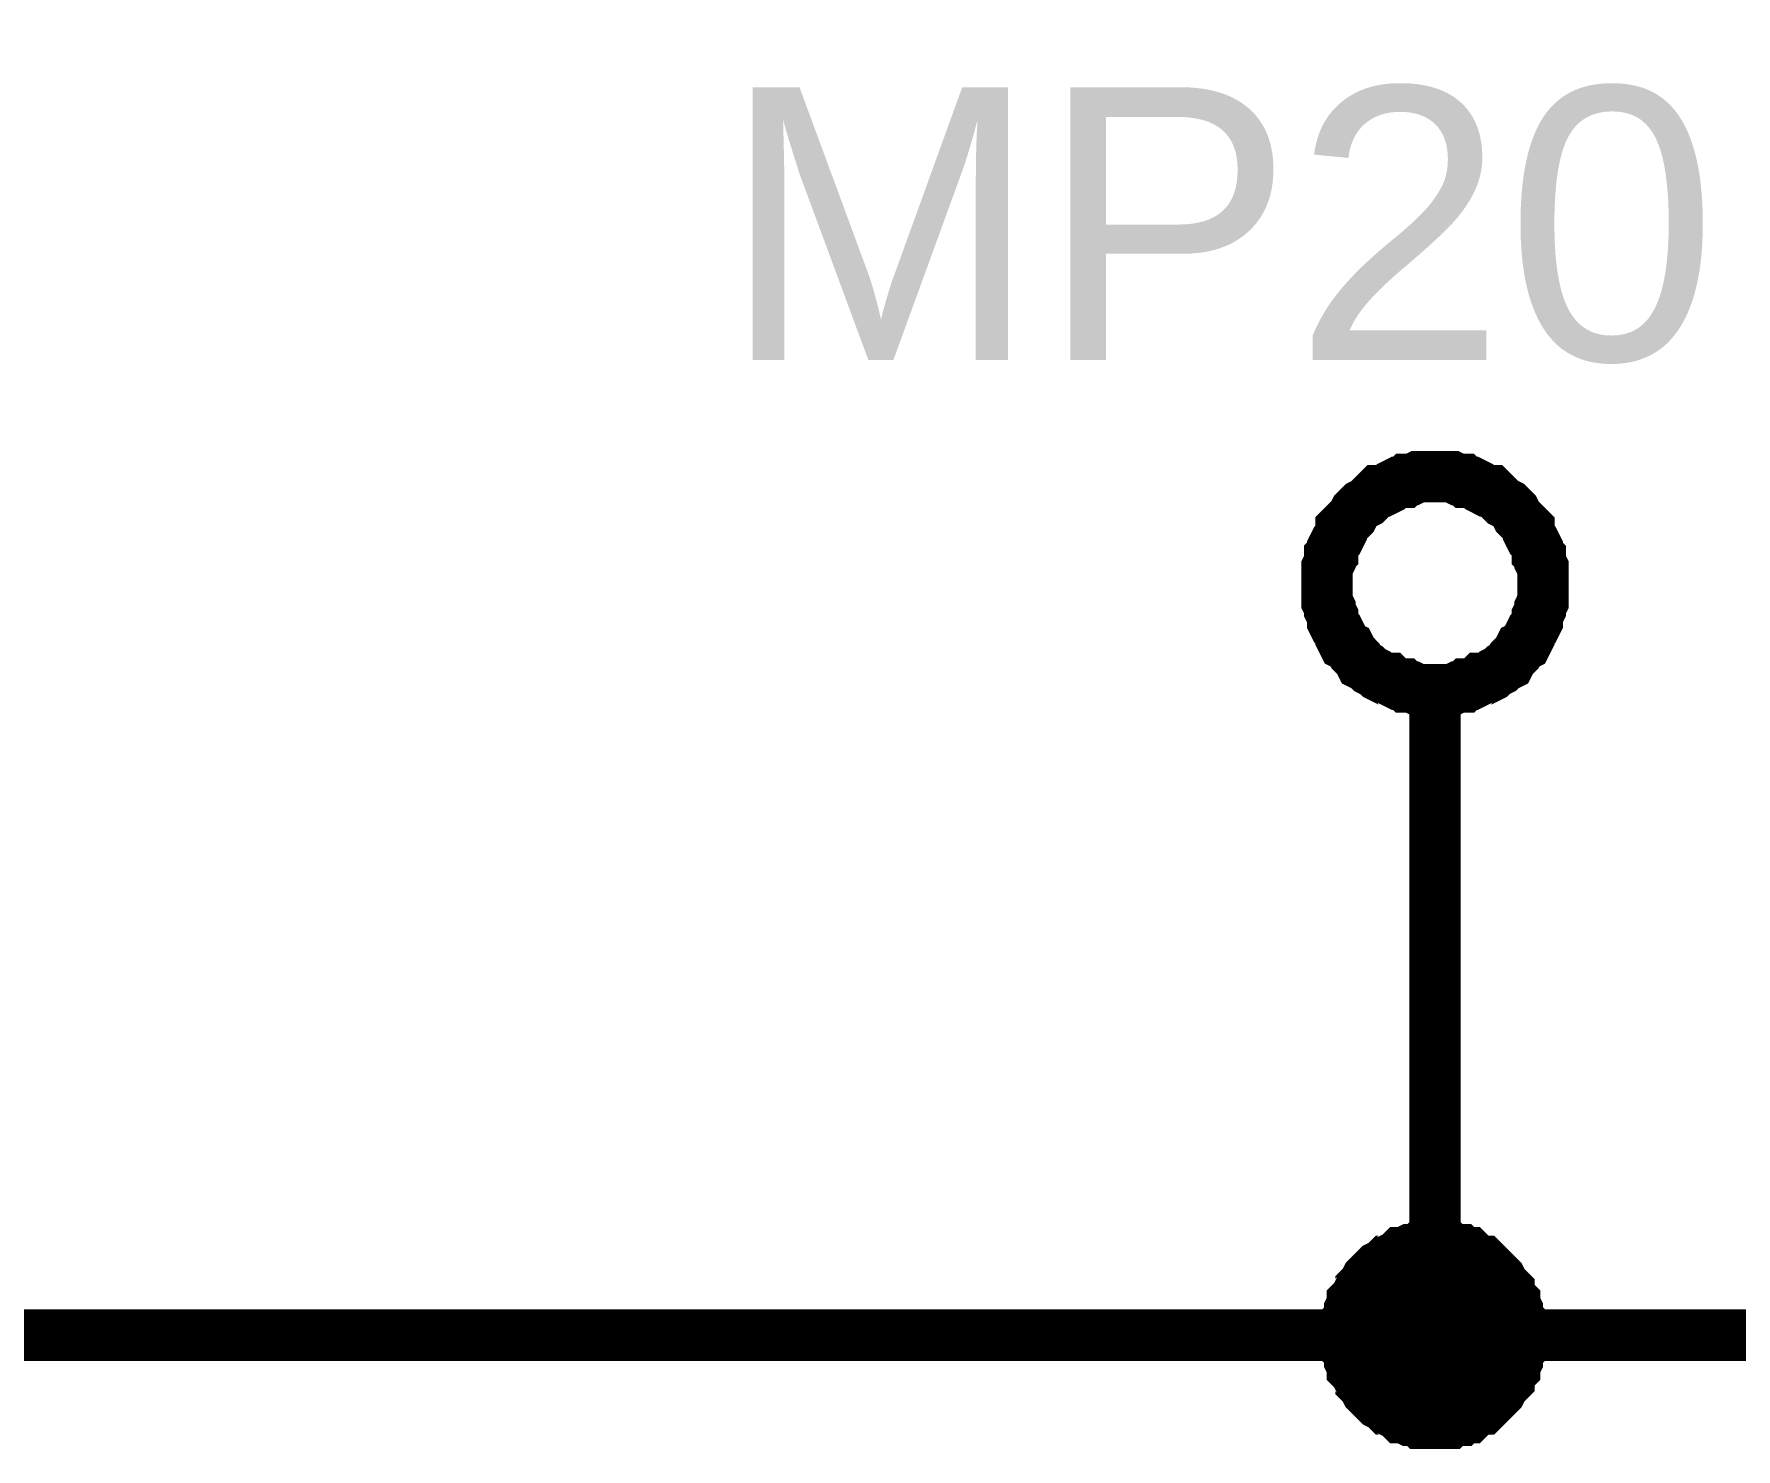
# Model space of a CAD drawing. Header units: millimetres. Extents: x -2024 to 917, y -725 to 13.
# Drawn here: x -1484.78 to -1474.87, y -382.33 to -374.09 of the extents above; entities that cross this region are included whole.
import ezdxf

# ---------------------------------------------------------------- set-up
doc = ezdxf.new("R2010")
doc.units = ezdxf.units.MM
doc.styles.get("Standard").update_dxf_attribs({"font": 'arial.ttf'})

msp = doc.modelspace()

# ---------------------------------------------------------------- linework, layer by layer
at = {"color": 7}
for points, const_width in [([(-1469.123, -366.6694), (-1466.6238, -366.6694), (-1466.6238, -381.6718), (-1476.6206, -381.6718), (-1489.1167, -381.6718)], 0.2997), ([(-1477.2495, -377.3002), (-1477.2495, -377.2671), (-1477.2495, -377.234), (-1477.2495, -377.2009), (-1477.233, -377.1678), (-1477.233, -377.1347), (-1477.2164, -377.1181), (-1477.2164, -377.085), (-1477.1999, -377.0519), (-1477.1833, -377.0353), (-1477.1668, -377.0022), (-1477.1668, -376.9691), (-1477.1502, -376.9525), (-1477.1171, -376.9194), (-1477.1006, -376.9028), (-1477.084, -376.8697), (-1477.0675, -376.8532), (-1477.0509, -376.8366), (-1477.0178, -376.82), (-1477.0013, -376.8035), (-1476.9682, -376.7704), (-1476.9516, -376.7538), (-1476.9185, -376.7538), (-1476.8854, -376.7372), (-1476.8689, -376.7207), (-1476.8358, -376.7041), (-1476.8027, -376.7041), (-1476.7861, -376.6876), (-1476.753, -376.6876), (-1476.7199, -376.671), (-1476.6868, -376.671), (-1476.6537, -376.671), (-1476.6206, -376.671)], 0.2997), ([(-1476.6206, -376.671), (-1476.6537, -376.671), (-1476.6868, -376.671), (-1476.7199, -376.671), (-1476.753, -376.6876), (-1476.7861, -376.6876), (-1476.8027, -376.7041), (-1476.8358, -376.7041), (-1476.8689, -376.7207), (-1476.8854, -376.7372), (-1476.9185, -376.7538), (-1476.9516, -376.7538), (-1476.9682, -376.7704), (-1477.0013, -376.8035), (-1477.0178, -376.82), (-1477.0509, -376.8366), (-1477.0675, -376.8532), (-1477.084, -376.8697), (-1477.1006, -376.9028), (-1477.1171, -376.9194), (-1477.1502, -376.9525), (-1477.1668, -376.9691), (-1477.1668, -377.0022), (-1477.1833, -377.0353), (-1477.1999, -377.0519), (-1477.2164, -377.085), (-1477.2164, -377.1181), (-1477.233, -377.1347), (-1477.233, -377.1678), (-1477.2495, -377.2009), (-1477.2495, -377.234), (-1477.2495, -377.2671), (-1477.2495, -377.3002)], 0.2997), ([(-1476.6206, -376.671), (-1476.6206, -376.671)], 0.2997), ([(-1476.6206, -376.671), (-1476.5875, -376.671), (-1476.5544, -376.671), (-1476.5213, -376.671), (-1476.4882, -376.6876), (-1476.4551, -376.6876), (-1476.4385, -376.7041), (-1476.4054, -376.7041), (-1476.3723, -376.7207), (-1476.3558, -376.7372), (-1476.3227, -376.7538), (-1476.2896, -376.7538), (-1476.273, -376.7704), (-1476.2399, -376.8035), (-1476.2234, -376.82), (-1476.1903, -376.8366), (-1476.1737, -376.8532), (-1476.1572, -376.8697), (-1476.1406, -376.9028), (-1476.1241, -376.9194), (-1476.091, -376.9525), (-1476.0744, -376.9691), (-1476.0744, -377.0022), (-1476.0579, -377.0353), (-1476.0413, -377.0519), (-1476.0248, -377.085), (-1476.0248, -377.1181), (-1476.0082, -377.1347), (-1476.0082, -377.1678), (-1475.9917, -377.2009), (-1475.9917, -377.234), (-1475.9917, -377.2671), (-1475.9917, -377.3002)], 0.2997), ([(-1475.9917, -377.3002), (-1475.9917, -377.2671), (-1475.9917, -377.234), (-1475.9917, -377.2009), (-1476.0082, -377.1678), (-1476.0082, -377.1347), (-1476.0248, -377.1181), (-1476.0248, -377.085), (-1476.0413, -377.0519), (-1476.0579, -377.0353), (-1476.0744, -377.0022), (-1476.0744, -376.9691), (-1476.091, -376.9525), (-1476.1241, -376.9194), (-1476.1406, -376.9028), (-1476.1572, -376.8697), (-1476.1737, -376.8532), (-1476.1903, -376.8366), (-1476.2234, -376.82), (-1476.2399, -376.8035), (-1476.273, -376.7704), (-1476.2896, -376.7538), (-1476.3227, -376.7538), (-1476.3558, -376.7372), (-1476.3723, -376.7207), (-1476.4054, -376.7041), (-1476.4385, -376.7041), (-1476.4551, -376.6876), (-1476.4882, -376.6876), (-1476.5213, -376.671), (-1476.5544, -376.671), (-1476.5875, -376.671), (-1476.6206, -376.671)], 0.2997), ([(-1476.6206, -377.9129), (-1476.6537, -377.9129), (-1476.6868, -377.9129), (-1476.7199, -377.9129), (-1476.753, -377.8964), (-1476.7861, -377.8964), (-1476.8027, -377.8798), (-1476.8358, -377.8798), (-1476.8689, -377.8632), (-1476.8854, -377.8467), (-1476.9185, -377.8467), (-1476.9516, -377.8301), (-1476.9682, -377.8136), (-1477.0013, -377.797), (-1477.0178, -377.7804), (-1477.0509, -377.7639), (-1477.0675, -377.7308), (-1477.084, -377.7142), (-1477.1006, -377.6977), (-1477.1171, -377.6645), (-1477.1502, -377.648), (-1477.1668, -377.6149), (-1477.1668, -377.5983), (-1477.1833, -377.5652), (-1477.1999, -377.5486), (-1477.2164, -377.5155), (-1477.2164, -377.4824), (-1477.233, -377.4493), (-1477.233, -377.4327), (-1477.2495, -377.3996), (-1477.2495, -377.3665), (-1477.2495, -377.3334), (-1477.2495, -377.3002)], 0.2997), ([(-1477.2495, -377.3002), (-1477.2495, -377.3002)], 0.2997), ([(-1477.2495, -377.3002), (-1477.2495, -377.3334), (-1477.2495, -377.3665), (-1477.2495, -377.3996), (-1477.233, -377.4327), (-1477.233, -377.4493), (-1477.2164, -377.4824), (-1477.2164, -377.5155), (-1477.1999, -377.5486), (-1477.1833, -377.5652), (-1477.1668, -377.5983), (-1477.1668, -377.6149), (-1477.1502, -377.648), (-1477.1171, -377.6645), (-1477.1006, -377.6977), (-1477.084, -377.7142), (-1477.0675, -377.7308), (-1477.0509, -377.7639), (-1477.0178, -377.7804), (-1477.0013, -377.797), (-1476.9682, -377.8136), (-1476.9516, -377.8301), (-1476.9185, -377.8467), (-1476.8854, -377.8467), (-1476.8689, -377.8632), (-1476.8358, -377.8798), (-1476.8027, -377.8798), (-1476.7861, -377.8964), (-1476.753, -377.8964), (-1476.7199, -377.9129), (-1476.6868, -377.9129), (-1476.6537, -377.9129), (-1476.6206, -377.9129)], 0.2997), ([(-1475.9917, -377.3002), (-1475.9917, -377.3334), (-1475.9917, -377.3665), (-1475.9917, -377.3996), (-1476.0082, -377.4327), (-1476.0082, -377.4493), (-1476.0248, -377.4824), (-1476.0248, -377.5155), (-1476.0413, -377.5486), (-1476.0579, -377.5652), (-1476.0744, -377.5983), (-1476.0744, -377.6149), (-1476.091, -377.648), (-1476.1241, -377.6645), (-1476.1406, -377.6977), (-1476.1572, -377.7142), (-1476.1737, -377.7308), (-1476.1903, -377.7639), (-1476.2234, -377.7804), (-1476.2399, -377.797), (-1476.273, -377.8136), (-1476.2896, -377.8301), (-1476.3227, -377.8467), (-1476.3558, -377.8467), (-1476.3723, -377.8632), (-1476.4054, -377.8798), (-1476.4385, -377.8798), (-1476.4551, -377.8964), (-1476.4882, -377.8964), (-1476.5213, -377.9129), (-1476.5544, -377.9129), (-1476.5875, -377.9129), (-1476.6206, -377.9129)], 0.2997), ([(-1476.6206, -377.9129), (-1476.5875, -377.9129), (-1476.5544, -377.9129), (-1476.5213, -377.9129), (-1476.4882, -377.8964), (-1476.4551, -377.8964), (-1476.4385, -377.8798), (-1476.4054, -377.8798), (-1476.3723, -377.8632), (-1476.3558, -377.8467), (-1476.3227, -377.8467), (-1476.2896, -377.8301), (-1476.273, -377.8136), (-1476.2399, -377.797), (-1476.2234, -377.7804), (-1476.1903, -377.7639), (-1476.1737, -377.7308), (-1476.1572, -377.7142), (-1476.1406, -377.6977), (-1476.1241, -377.6645), (-1476.091, -377.648), (-1476.0744, -377.6149), (-1476.0744, -377.5983), (-1476.0579, -377.5652), (-1476.0413, -377.5486), (-1476.0248, -377.5155), (-1476.0248, -377.4824), (-1476.0082, -377.4493), (-1476.0082, -377.4327), (-1475.9917, -377.3996), (-1475.9917, -377.3665), (-1475.9917, -377.3334), (-1475.9917, -377.3002)], 0.2997), ([(-1475.9917, -377.3002), (-1475.9917, -377.3002), (-1475.9917, -377.3002), (-1475.9917, -377.3002), (-1475.9917, -377.3002), (-1475.9917, -377.3002), (-1475.9917, -377.3002), (-1475.9917, -377.3002), (-1475.9917, -377.3002), (-1475.9917, -377.3002), (-1475.9917, -377.3002), (-1475.9917, -377.3002), (-1475.9917, -377.3002), (-1475.9917, -377.3002), (-1475.9917, -377.3002), (-1475.9917, -377.3002), (-1475.9917, -377.3002), (-1475.9917, -377.3002), (-1475.9917, -377.3002), (-1475.9917, -377.3002), (-1475.9917, -377.3002), (-1475.9917, -377.3002), (-1475.9917, -377.3002), (-1475.9917, -377.3002), (-1475.9917, -377.3002), (-1475.9917, -377.3002), (-1475.9917, -377.3002), (-1475.9917, -377.3002), (-1475.9917, -377.3002), (-1475.9917, -377.3002), (-1475.9917, -377.3002), (-1475.9917, -377.3002), (-1475.9917, -377.3002)], 0.2997), ([(-1475.9917, -377.3002), (-1475.9917, -377.3002)], 0.2997), ([(-1476.6206, -377.9129), (-1476.6206, -379.1714)], 0.2997), ([(-1476.6206, -377.9129), (-1476.6206, -377.9129)], 0.2997), ([(-1476.6206, -379.1714), (-1476.6206, -381.6718)], 0.2997), ([(-1477.1337, -381.6718), (-1477.1337, -381.6387), (-1477.1337, -381.6221), (-1477.1337, -381.589), (-1477.1171, -381.5724), (-1477.1171, -381.5393), (-1477.1171, -381.5228), (-1477.1006, -381.4896), (-1477.1006, -381.4731), (-1477.084, -381.4565), (-1477.0675, -381.4234), (-1477.0509, -381.4068), (-1477.0509, -381.3903), (-1477.0344, -381.3737), (-1477.0178, -381.3406), (-1477.0013, -381.324), (-1476.9847, -381.3075), (-1476.9682, -381.2909), (-1476.9516, -381.2744), (-1476.9185, -381.2578), (-1476.902, -381.2413), (-1476.8854, -381.2413), (-1476.8689, -381.2247), (-1476.8358, -381.2081), (-1476.8192, -381.1916), (-1476.8027, -381.1916), (-1476.7696, -381.175), (-1476.753, -381.175), (-1476.7199, -381.175), (-1476.7034, -381.1585), (-1476.6703, -381.1585), (-1476.6537, -381.1585), (-1476.6206, -381.1585)], 0.2997), ([(-1477.1337, -381.6718), (-1477.1337, -381.6387), (-1477.1337, -381.6221), (-1477.1337, -381.589), (-1477.1171, -381.5724), (-1477.1171, -381.5393), (-1477.1171, -381.5228), (-1477.1006, -381.4896), (-1477.1006, -381.4731), (-1477.084, -381.4565), (-1477.0675, -381.4234), (-1477.0509, -381.4068), (-1477.0509, -381.3903), (-1477.0344, -381.3737), (-1477.0178, -381.3406), (-1477.0013, -381.324), (-1476.9847, -381.3075), (-1476.9682, -381.2909), (-1476.9516, -381.2744), (-1476.9185, -381.2578), (-1476.902, -381.2413), (-1476.8854, -381.2413), (-1476.8689, -381.2247), (-1476.8358, -381.2081), (-1476.8192, -381.1916), (-1476.8027, -381.1916), (-1476.7696, -381.175), (-1476.753, -381.175), (-1476.7199, -381.175), (-1476.7034, -381.1585), (-1476.6703, -381.1585), (-1476.6537, -381.1585), (-1476.6206, -381.1585)], 0.2997), ([(-1477.1337, -381.6718), (-1477.1337, -381.6387), (-1477.1337, -381.6221), (-1477.1337, -381.589), (-1477.1171, -381.5724), (-1477.1171, -381.5393), (-1477.1171, -381.5228), (-1477.1006, -381.4896), (-1477.1006, -381.4731), (-1477.084, -381.4565), (-1477.0675, -381.4234), (-1477.0509, -381.4068), (-1477.0509, -381.3903), (-1477.0344, -381.3737), (-1477.0178, -381.3406), (-1477.0013, -381.324), (-1476.9847, -381.3075), (-1476.9682, -381.2909), (-1476.9516, -381.2744), (-1476.9185, -381.2578), (-1476.902, -381.2413), (-1476.8854, -381.2413), (-1476.8689, -381.2247), (-1476.8358, -381.2081), (-1476.8192, -381.1916), (-1476.8027, -381.1916), (-1476.7696, -381.175), (-1476.753, -381.175), (-1476.7199, -381.175), (-1476.7034, -381.1585), (-1476.6703, -381.1585), (-1476.6537, -381.1585), (-1476.6206, -381.1585)], 0.2997), ([(-1477.1337, -381.6718), (-1477.1337, -381.6387), (-1477.1337, -381.6221), (-1477.1337, -381.589), (-1477.1171, -381.5724), (-1477.1171, -381.5393), (-1477.1171, -381.5228), (-1477.1006, -381.4896), (-1477.1006, -381.4731), (-1477.084, -381.4565), (-1477.0675, -381.4234), (-1477.0509, -381.4068), (-1477.0509, -381.3903), (-1477.0344, -381.3737), (-1477.0178, -381.3406), (-1477.0013, -381.324), (-1476.9847, -381.3075), (-1476.9682, -381.2909), (-1476.9516, -381.2744), (-1476.9185, -381.2578), (-1476.902, -381.2413), (-1476.8854, -381.2413), (-1476.8689, -381.2247), (-1476.8358, -381.2081), (-1476.8192, -381.1916), (-1476.8027, -381.1916), (-1476.7696, -381.175), (-1476.753, -381.175), (-1476.7199, -381.175), (-1476.7034, -381.1585), (-1476.6703, -381.1585), (-1476.6537, -381.1585), (-1476.6206, -381.1585)], 0.2997), ([(-1476.6206, -381.1585), (-1476.6206, -381.1585)], 0.2997), ([(-1476.6206, -381.1585), (-1476.5875, -381.1585), (-1476.571, -381.1585), (-1476.5379, -381.1585), (-1476.5213, -381.175), (-1476.4882, -381.175), (-1476.4716, -381.175), (-1476.4551, -381.1916), (-1476.422, -381.1916), (-1476.4054, -381.2081), (-1476.3889, -381.2247), (-1476.3558, -381.2413), (-1476.3392, -381.2413), (-1476.3227, -381.2578), (-1476.3061, -381.2744), (-1476.2896, -381.2909), (-1476.273, -381.3075), (-1476.2565, -381.324), (-1476.2399, -381.3406), (-1476.2234, -381.3737), (-1476.2068, -381.3903), (-1476.1903, -381.4068), (-1476.1903, -381.4234), (-1476.1737, -381.4565), (-1476.1572, -381.4731), (-1476.1572, -381.4896), (-1476.1406, -381.5228), (-1476.1406, -381.5393), (-1476.1406, -381.5724), (-1476.1241, -381.589), (-1476.1241, -381.6221), (-1476.1241, -381.6387), (-1476.1241, -381.6718)], 0.2997), ([(-1476.6206, -381.1585), (-1476.6206, -381.1585)], 0.2997), ([(-1476.6206, -381.1585), (-1476.5875, -381.1585), (-1476.571, -381.1585), (-1476.5379, -381.1585), (-1476.5213, -381.175), (-1476.4882, -381.175), (-1476.4716, -381.175), (-1476.4551, -381.1916), (-1476.422, -381.1916), (-1476.4054, -381.2081), (-1476.3889, -381.2247), (-1476.3558, -381.2413), (-1476.3392, -381.2413), (-1476.3227, -381.2578), (-1476.3061, -381.2744), (-1476.2896, -381.2909), (-1476.273, -381.3075), (-1476.2565, -381.324), (-1476.2399, -381.3406), (-1476.2234, -381.3737), (-1476.2068, -381.3903), (-1476.1903, -381.4068), (-1476.1903, -381.4234), (-1476.1737, -381.4565), (-1476.1572, -381.4731), (-1476.1572, -381.4896), (-1476.1406, -381.5228), (-1476.1406, -381.5393), (-1476.1406, -381.5724), (-1476.1241, -381.589), (-1476.1241, -381.6221), (-1476.1241, -381.6387), (-1476.1241, -381.6718)], 0.2997), ([(-1476.6206, -381.1585), (-1476.6206, -381.1585)], 0.2997), ([(-1476.6206, -381.1585), (-1476.5875, -381.1585), (-1476.571, -381.1585), (-1476.5379, -381.1585), (-1476.5213, -381.175), (-1476.4882, -381.175), (-1476.4716, -381.175), (-1476.4551, -381.1916), (-1476.422, -381.1916), (-1476.4054, -381.2081), (-1476.3889, -381.2247), (-1476.3558, -381.2413), (-1476.3392, -381.2413), (-1476.3227, -381.2578), (-1476.3061, -381.2744), (-1476.2896, -381.2909), (-1476.273, -381.3075), (-1476.2565, -381.324), (-1476.2399, -381.3406), (-1476.2234, -381.3737), (-1476.2068, -381.3903), (-1476.1903, -381.4068), (-1476.1903, -381.4234), (-1476.1737, -381.4565), (-1476.1572, -381.4731), (-1476.1572, -381.4896), (-1476.1406, -381.5228), (-1476.1406, -381.5393), (-1476.1406, -381.5724), (-1476.1241, -381.589), (-1476.1241, -381.6221), (-1476.1241, -381.6387), (-1476.1241, -381.6718)], 0.2997), ([(-1476.6206, -381.1585), (-1476.6206, -381.1585)], 0.2997), ([(-1476.6206, -381.1585), (-1476.5875, -381.1585), (-1476.571, -381.1585), (-1476.5379, -381.1585), (-1476.5213, -381.175), (-1476.4882, -381.175), (-1476.4716, -381.175), (-1476.4551, -381.1916), (-1476.422, -381.1916), (-1476.4054, -381.2081), (-1476.3889, -381.2247), (-1476.3558, -381.2413), (-1476.3392, -381.2413), (-1476.3227, -381.2578), (-1476.3061, -381.2744), (-1476.2896, -381.2909), (-1476.273, -381.3075), (-1476.2565, -381.324), (-1476.2399, -381.3406), (-1476.2234, -381.3737), (-1476.2068, -381.3903), (-1476.1903, -381.4068), (-1476.1903, -381.4234), (-1476.1737, -381.4565), (-1476.1572, -381.4731), (-1476.1572, -381.4896), (-1476.1406, -381.5228), (-1476.1406, -381.5393), (-1476.1406, -381.5724), (-1476.1241, -381.589), (-1476.1241, -381.6221), (-1476.1241, -381.6387), (-1476.1241, -381.6718)], 0.2997), ([(-1477.1337, -381.6718), (-1477.1337, -381.6387), (-1477.1337, -381.6221), (-1477.1337, -381.589), (-1477.1171, -381.5724), (-1477.1171, -381.5393), (-1477.1171, -381.5228), (-1477.1006, -381.4896), (-1477.1006, -381.4731), (-1477.084, -381.4565), (-1477.0675, -381.4234), (-1477.0509, -381.4068), (-1477.0509, -381.3903), (-1477.0344, -381.3737), (-1477.0178, -381.3406), (-1477.0013, -381.324), (-1476.9847, -381.3075), (-1476.9682, -381.2909), (-1476.9516, -381.2744), (-1476.9185, -381.2578), (-1476.902, -381.2413), (-1476.8854, -381.2413), (-1476.8689, -381.2247), (-1476.8358, -381.2081), (-1476.8192, -381.1916), (-1476.8027, -381.1916), (-1476.7696, -381.175), (-1476.753, -381.175), (-1476.7199, -381.175), (-1476.7034, -381.1585), (-1476.6703, -381.1585), (-1476.6537, -381.1585), (-1476.6206, -381.1585)], 0.0991), ([(-1477.1337, -381.6718), (-1477.1337, -381.6387), (-1477.1337, -381.6221), (-1477.1337, -381.589), (-1477.1171, -381.5724), (-1477.1171, -381.5393), (-1477.1171, -381.5228), (-1477.1006, -381.4896), (-1477.1006, -381.4731), (-1477.084, -381.4565), (-1477.0675, -381.4234), (-1477.0509, -381.4068), (-1477.0509, -381.3903), (-1477.0344, -381.3737), (-1477.0178, -381.3406), (-1477.0013, -381.324), (-1476.9847, -381.3075), (-1476.9682, -381.2909), (-1476.9516, -381.2744), (-1476.9185, -381.2578), (-1476.902, -381.2413), (-1476.8854, -381.2413), (-1476.8689, -381.2247), (-1476.8358, -381.2081), (-1476.8192, -381.1916), (-1476.8027, -381.1916), (-1476.7696, -381.175), (-1476.753, -381.175), (-1476.7199, -381.175), (-1476.7034, -381.1585), (-1476.6703, -381.1585), (-1476.6537, -381.1585), (-1476.6206, -381.1585)], 0.0991), ([(-1477.1337, -381.6718), (-1477.1337, -381.6387), (-1477.1337, -381.6221), (-1477.1337, -381.589), (-1477.1171, -381.5724), (-1477.1171, -381.5393), (-1477.1171, -381.5228), (-1477.1006, -381.4896), (-1477.1006, -381.4731), (-1477.084, -381.4565), (-1477.0675, -381.4234), (-1477.0509, -381.4068), (-1477.0509, -381.3903), (-1477.0344, -381.3737), (-1477.0178, -381.3406), (-1477.0013, -381.324), (-1476.9847, -381.3075), (-1476.9682, -381.2909), (-1476.9516, -381.2744), (-1476.9185, -381.2578), (-1476.902, -381.2413), (-1476.8854, -381.2413), (-1476.8689, -381.2247), (-1476.8358, -381.2081), (-1476.8192, -381.1916), (-1476.8027, -381.1916), (-1476.7696, -381.175), (-1476.753, -381.175), (-1476.7199, -381.175), (-1476.7034, -381.1585), (-1476.6703, -381.1585), (-1476.6537, -381.1585), (-1476.6206, -381.1585)], 0.0991), ([(-1477.1337, -381.6718), (-1477.1337, -381.6387), (-1477.1337, -381.6221), (-1477.1337, -381.589), (-1477.1171, -381.5724), (-1477.1171, -381.5393), (-1477.1171, -381.5228), (-1477.1006, -381.4896), (-1477.1006, -381.4731), (-1477.084, -381.4565), (-1477.0675, -381.4234), (-1477.0509, -381.4068), (-1477.0509, -381.3903), (-1477.0344, -381.3737), (-1477.0178, -381.3406), (-1477.0013, -381.324), (-1476.9847, -381.3075), (-1476.9682, -381.2909), (-1476.9516, -381.2744), (-1476.9185, -381.2578), (-1476.902, -381.2413), (-1476.8854, -381.2413), (-1476.8689, -381.2247), (-1476.8358, -381.2081), (-1476.8192, -381.1916), (-1476.8027, -381.1916), (-1476.7696, -381.175), (-1476.753, -381.175), (-1476.7199, -381.175), (-1476.7034, -381.1585), (-1476.6703, -381.1585), (-1476.6537, -381.1585), (-1476.6206, -381.1585)], 0.0991), ([(-1476.6206, -381.1585), (-1476.6206, -381.1585)], 0.0991), ([(-1476.6206, -381.1585), (-1476.5875, -381.1585), (-1476.571, -381.1585), (-1476.5379, -381.1585), (-1476.5213, -381.175), (-1476.4882, -381.175), (-1476.4716, -381.175), (-1476.4551, -381.1916), (-1476.422, -381.1916), (-1476.4054, -381.2081), (-1476.3889, -381.2247), (-1476.3558, -381.2413), (-1476.3392, -381.2413), (-1476.3227, -381.2578), (-1476.3061, -381.2744), (-1476.2896, -381.2909), (-1476.273, -381.3075), (-1476.2565, -381.324), (-1476.2399, -381.3406), (-1476.2234, -381.3737), (-1476.2068, -381.3903), (-1476.1903, -381.4068), (-1476.1903, -381.4234), (-1476.1737, -381.4565), (-1476.1572, -381.4731), (-1476.1572, -381.4896), (-1476.1406, -381.5228), (-1476.1406, -381.5393), (-1476.1406, -381.5724), (-1476.1241, -381.589), (-1476.1241, -381.6221), (-1476.1241, -381.6387), (-1476.1241, -381.6718)], 0.0991), ([(-1476.6206, -381.1585), (-1476.6206, -381.1585)], 0.0991), ([(-1476.6206, -381.1585), (-1476.5875, -381.1585), (-1476.571, -381.1585), (-1476.5379, -381.1585), (-1476.5213, -381.175), (-1476.4882, -381.175), (-1476.4716, -381.175), (-1476.4551, -381.1916), (-1476.422, -381.1916), (-1476.4054, -381.2081), (-1476.3889, -381.2247), (-1476.3558, -381.2413), (-1476.3392, -381.2413), (-1476.3227, -381.2578), (-1476.3061, -381.2744), (-1476.2896, -381.2909), (-1476.273, -381.3075), (-1476.2565, -381.324), (-1476.2399, -381.3406), (-1476.2234, -381.3737), (-1476.2068, -381.3903), (-1476.1903, -381.4068), (-1476.1903, -381.4234), (-1476.1737, -381.4565), (-1476.1572, -381.4731), (-1476.1572, -381.4896), (-1476.1406, -381.5228), (-1476.1406, -381.5393), (-1476.1406, -381.5724), (-1476.1241, -381.589), (-1476.1241, -381.6221), (-1476.1241, -381.6387), (-1476.1241, -381.6718)], 0.0991), ([(-1476.6206, -381.1585), (-1476.6206, -381.1585)], 0.0991), ([(-1476.6206, -381.1585), (-1476.5875, -381.1585), (-1476.571, -381.1585), (-1476.5379, -381.1585), (-1476.5213, -381.175), (-1476.4882, -381.175), (-1476.4716, -381.175), (-1476.4551, -381.1916), (-1476.422, -381.1916), (-1476.4054, -381.2081), (-1476.3889, -381.2247), (-1476.3558, -381.2413), (-1476.3392, -381.2413), (-1476.3227, -381.2578), (-1476.3061, -381.2744), (-1476.2896, -381.2909), (-1476.273, -381.3075), (-1476.2565, -381.324), (-1476.2399, -381.3406), (-1476.2234, -381.3737), (-1476.2068, -381.3903), (-1476.1903, -381.4068), (-1476.1903, -381.4234), (-1476.1737, -381.4565), (-1476.1572, -381.4731), (-1476.1572, -381.4896), (-1476.1406, -381.5228), (-1476.1406, -381.5393), (-1476.1406, -381.5724), (-1476.1241, -381.589), (-1476.1241, -381.6221), (-1476.1241, -381.6387), (-1476.1241, -381.6718)], 0.0991), ([(-1476.6206, -381.1585), (-1476.6206, -381.1585)], 0.0991), ([(-1476.6206, -381.1585), (-1476.5875, -381.1585), (-1476.571, -381.1585), (-1476.5379, -381.1585), (-1476.5213, -381.175), (-1476.4882, -381.175), (-1476.4716, -381.175), (-1476.4551, -381.1916), (-1476.422, -381.1916), (-1476.4054, -381.2081), (-1476.3889, -381.2247), (-1476.3558, -381.2413), (-1476.3392, -381.2413), (-1476.3227, -381.2578), (-1476.3061, -381.2744), (-1476.2896, -381.2909), (-1476.273, -381.3075), (-1476.2565, -381.324), (-1476.2399, -381.3406), (-1476.2234, -381.3737), (-1476.2068, -381.3903), (-1476.1903, -381.4068), (-1476.1903, -381.4234), (-1476.1737, -381.4565), (-1476.1572, -381.4731), (-1476.1572, -381.4896), (-1476.1406, -381.5228), (-1476.1406, -381.5393), (-1476.1406, -381.5724), (-1476.1241, -381.589), (-1476.1241, -381.6221), (-1476.1241, -381.6387), (-1476.1241, -381.6718)], 0.0991), ([(-1476.6206, -382.1851), (-1476.6537, -382.1851), (-1476.6703, -382.1851), (-1476.7034, -382.1851), (-1476.7199, -382.1686), (-1476.753, -382.1686), (-1476.7696, -382.1686), (-1476.8027, -382.152), (-1476.8192, -382.152), (-1476.8358, -382.1354), (-1476.8689, -382.1189), (-1476.8854, -382.1023), (-1476.902, -382.1023), (-1476.9185, -382.0858), (-1476.9516, -382.0692), (-1476.9682, -382.0526), (-1476.9847, -382.0361), (-1477.0013, -382.0195), (-1477.0178, -382.003), (-1477.0344, -381.9698), (-1477.0509, -381.9533), (-1477.0509, -381.9367), (-1477.0675, -381.9202), (-1477.084, -381.8871), (-1477.1006, -381.8705), (-1477.1006, -381.8539), (-1477.1171, -381.8208), (-1477.1171, -381.8043), (-1477.1171, -381.7711), (-1477.1337, -381.7546), (-1477.1337, -381.7215), (-1477.1337, -381.7049), (-1477.1337, -381.6718)], 0.2997), ([(-1477.1337, -381.6718), (-1477.1337, -381.6718)], 0.2997), ([(-1476.6206, -382.1851), (-1476.6537, -382.1851), (-1476.6703, -382.1851), (-1476.7034, -382.1851), (-1476.7199, -382.1686), (-1476.753, -382.1686), (-1476.7696, -382.1686), (-1476.8027, -382.152), (-1476.8192, -382.152), (-1476.8358, -382.1354), (-1476.8689, -382.1189), (-1476.8854, -382.1023), (-1476.902, -382.1023), (-1476.9185, -382.0858), (-1476.9516, -382.0692), (-1476.9682, -382.0526), (-1476.9847, -382.0361), (-1477.0013, -382.0195), (-1477.0178, -382.003), (-1477.0344, -381.9698), (-1477.0509, -381.9533), (-1477.0509, -381.9367), (-1477.0675, -381.9202), (-1477.084, -381.8871), (-1477.1006, -381.8705), (-1477.1006, -381.8539), (-1477.1171, -381.8208), (-1477.1171, -381.8043), (-1477.1171, -381.7711), (-1477.1337, -381.7546), (-1477.1337, -381.7215), (-1477.1337, -381.7049), (-1477.1337, -381.6718)], 0.2997), ([(-1477.1337, -381.6718), (-1477.1337, -381.6718)], 0.2997), ([(-1476.6206, -382.1851), (-1476.6537, -382.1851), (-1476.6703, -382.1851), (-1476.7034, -382.1851), (-1476.7199, -382.1686), (-1476.753, -382.1686), (-1476.7696, -382.1686), (-1476.8027, -382.152), (-1476.8192, -382.152), (-1476.8358, -382.1354), (-1476.8689, -382.1189), (-1476.8854, -382.1023), (-1476.902, -382.1023), (-1476.9185, -382.0858), (-1476.9516, -382.0692), (-1476.9682, -382.0526), (-1476.9847, -382.0361), (-1477.0013, -382.0195), (-1477.0178, -382.003), (-1477.0344, -381.9698), (-1477.0509, -381.9533), (-1477.0509, -381.9367), (-1477.0675, -381.9202), (-1477.084, -381.8871), (-1477.1006, -381.8705), (-1477.1006, -381.8539), (-1477.1171, -381.8208), (-1477.1171, -381.8043), (-1477.1171, -381.7711), (-1477.1337, -381.7546), (-1477.1337, -381.7215), (-1477.1337, -381.7049), (-1477.1337, -381.6718)], 0.2997), ([(-1477.1337, -381.6718), (-1477.1337, -381.6718)], 0.2997), ([(-1476.6206, -382.1851), (-1476.6537, -382.1851), (-1476.6703, -382.1851), (-1476.7034, -382.1851), (-1476.7199, -382.1686), (-1476.753, -382.1686), (-1476.7696, -382.1686), (-1476.8027, -382.152), (-1476.8192, -382.152), (-1476.8358, -382.1354), (-1476.8689, -382.1189), (-1476.8854, -382.1023), (-1476.902, -382.1023), (-1476.9185, -382.0858), (-1476.9516, -382.0692), (-1476.9682, -382.0526), (-1476.9847, -382.0361), (-1477.0013, -382.0195), (-1477.0178, -382.003), (-1477.0344, -381.9698), (-1477.0509, -381.9533), (-1477.0509, -381.9367), (-1477.0675, -381.9202), (-1477.084, -381.8871), (-1477.1006, -381.8705), (-1477.1006, -381.8539), (-1477.1171, -381.8208), (-1477.1171, -381.8043), (-1477.1171, -381.7711), (-1477.1337, -381.7546), (-1477.1337, -381.7215), (-1477.1337, -381.7049), (-1477.1337, -381.6718)], 0.2997), ([(-1477.1337, -381.6718), (-1477.1337, -381.6718)], 0.2997), ([(-1476.1241, -381.6718), (-1476.1241, -381.7049), (-1476.1241, -381.7215), (-1476.1241, -381.7546), (-1476.1406, -381.7711), (-1476.1406, -381.8043), (-1476.1406, -381.8208), (-1476.1572, -381.8539), (-1476.1572, -381.8705), (-1476.1737, -381.8871), (-1476.1903, -381.9202), (-1476.1903, -381.9367), (-1476.2068, -381.9533), (-1476.2234, -381.9698), (-1476.2399, -382.003), (-1476.2565, -382.0195), (-1476.273, -382.0361), (-1476.2896, -382.0526), (-1476.3061, -382.0692), (-1476.3227, -382.0858), (-1476.3392, -382.1023), (-1476.3558, -382.1023), (-1476.3889, -382.1189), (-1476.4054, -382.1354), (-1476.422, -382.152), (-1476.4551, -382.152), (-1476.4716, -382.1686), (-1476.4882, -382.1686), (-1476.5213, -382.1686), (-1476.5379, -382.1851), (-1476.571, -382.1851), (-1476.5875, -382.1851), (-1476.6206, -382.1851)], 0.2997), ([(-1476.1241, -381.6718), (-1476.1241, -381.7049), (-1476.1241, -381.7215), (-1476.1241, -381.7546), (-1476.1406, -381.7711), (-1476.1406, -381.8043), (-1476.1406, -381.8208), (-1476.1572, -381.8539), (-1476.1572, -381.8705), (-1476.1737, -381.8871), (-1476.1903, -381.9202), (-1476.1903, -381.9367), (-1476.2068, -381.9533), (-1476.2234, -381.9698), (-1476.2399, -382.003), (-1476.2565, -382.0195), (-1476.273, -382.0361), (-1476.2896, -382.0526), (-1476.3061, -382.0692), (-1476.3227, -382.0858), (-1476.3392, -382.1023), (-1476.3558, -382.1023), (-1476.3889, -382.1189), (-1476.4054, -382.1354), (-1476.422, -382.152), (-1476.4551, -382.152), (-1476.4716, -382.1686), (-1476.4882, -382.1686), (-1476.5213, -382.1686), (-1476.5379, -382.1851), (-1476.571, -382.1851), (-1476.5875, -382.1851), (-1476.6206, -382.1851)], 0.2997), ([(-1476.1241, -381.6718), (-1476.1241, -381.7049), (-1476.1241, -381.7215), (-1476.1241, -381.7546), (-1476.1406, -381.7711), (-1476.1406, -381.8043), (-1476.1406, -381.8208), (-1476.1572, -381.8539), (-1476.1572, -381.8705), (-1476.1737, -381.8871), (-1476.1903, -381.9202), (-1476.1903, -381.9367), (-1476.2068, -381.9533), (-1476.2234, -381.9698), (-1476.2399, -382.003), (-1476.2565, -382.0195), (-1476.273, -382.0361), (-1476.2896, -382.0526), (-1476.3061, -382.0692), (-1476.3227, -382.0858), (-1476.3392, -382.1023), (-1476.3558, -382.1023), (-1476.3889, -382.1189), (-1476.4054, -382.1354), (-1476.422, -382.152), (-1476.4551, -382.152), (-1476.4716, -382.1686), (-1476.4882, -382.1686), (-1476.5213, -382.1686), (-1476.5379, -382.1851), (-1476.571, -382.1851), (-1476.5875, -382.1851), (-1476.6206, -382.1851)], 0.2997), ([(-1476.1241, -381.6718), (-1476.1241, -381.7049), (-1476.1241, -381.7215), (-1476.1241, -381.7546), (-1476.1406, -381.7711), (-1476.1406, -381.8043), (-1476.1406, -381.8208), (-1476.1572, -381.8539), (-1476.1572, -381.8705), (-1476.1737, -381.8871), (-1476.1903, -381.9202), (-1476.1903, -381.9367), (-1476.2068, -381.9533), (-1476.2234, -381.9698), (-1476.2399, -382.003), (-1476.2565, -382.0195), (-1476.273, -382.0361), (-1476.2896, -382.0526), (-1476.3061, -382.0692), (-1476.3227, -382.0858), (-1476.3392, -382.1023), (-1476.3558, -382.1023), (-1476.3889, -382.1189), (-1476.4054, -382.1354), (-1476.422, -382.152), (-1476.4551, -382.152), (-1476.4716, -382.1686), (-1476.4882, -382.1686), (-1476.5213, -382.1686), (-1476.5379, -382.1851), (-1476.571, -382.1851), (-1476.5875, -382.1851), (-1476.6206, -382.1851)], 0.2997), ([(-1476.1241, -381.6718), (-1476.1241, -381.6718), (-1476.1241, -381.6718), (-1476.1241, -381.6718), (-1476.1241, -381.6718), (-1476.1241, -381.6718), (-1476.1241, -381.6718), (-1476.1241, -381.6718), (-1476.1241, -381.6718), (-1476.1241, -381.6718), (-1476.1241, -381.6718), (-1476.1241, -381.6718), (-1476.1241, -381.6718), (-1476.1241, -381.6718), (-1476.1241, -381.6718), (-1476.1241, -381.6718), (-1476.1241, -381.6718), (-1476.1241, -381.6718), (-1476.1241, -381.6718), (-1476.1241, -381.6718), (-1476.1241, -381.6718), (-1476.1241, -381.6718), (-1476.1241, -381.6718), (-1476.1241, -381.6718), (-1476.1241, -381.6718), (-1476.1241, -381.6718), (-1476.1241, -381.6718), (-1476.1241, -381.6718), (-1476.1241, -381.6718), (-1476.1241, -381.6718), (-1476.1241, -381.6718), (-1476.1241, -381.6718), (-1476.1241, -381.6718)], 0.2997), ([(-1476.1241, -381.6718), (-1476.1241, -381.6718)], 0.2997), ([(-1476.1241, -381.6718), (-1476.1241, -381.6718), (-1476.1241, -381.6718), (-1476.1241, -381.6718), (-1476.1241, -381.6718), (-1476.1241, -381.6718), (-1476.1241, -381.6718), (-1476.1241, -381.6718), (-1476.1241, -381.6718), (-1476.1241, -381.6718), (-1476.1241, -381.6718), (-1476.1241, -381.6718), (-1476.1241, -381.6718), (-1476.1241, -381.6718), (-1476.1241, -381.6718), (-1476.1241, -381.6718), (-1476.1241, -381.6718), (-1476.1241, -381.6718), (-1476.1241, -381.6718), (-1476.1241, -381.6718), (-1476.1241, -381.6718), (-1476.1241, -381.6718), (-1476.1241, -381.6718), (-1476.1241, -381.6718), (-1476.1241, -381.6718), (-1476.1241, -381.6718), (-1476.1241, -381.6718), (-1476.1241, -381.6718), (-1476.1241, -381.6718), (-1476.1241, -381.6718), (-1476.1241, -381.6718), (-1476.1241, -381.6718), (-1476.1241, -381.6718)], 0.2997), ([(-1476.1241, -381.6718), (-1476.1241, -381.6718)], 0.2997), ([(-1476.1241, -381.6718), (-1476.1241, -381.6718), (-1476.1241, -381.6718), (-1476.1241, -381.6718), (-1476.1241, -381.6718), (-1476.1241, -381.6718), (-1476.1241, -381.6718), (-1476.1241, -381.6718), (-1476.1241, -381.6718), (-1476.1241, -381.6718), (-1476.1241, -381.6718), (-1476.1241, -381.6718), (-1476.1241, -381.6718), (-1476.1241, -381.6718), (-1476.1241, -381.6718), (-1476.1241, -381.6718), (-1476.1241, -381.6718), (-1476.1241, -381.6718), (-1476.1241, -381.6718), (-1476.1241, -381.6718), (-1476.1241, -381.6718), (-1476.1241, -381.6718), (-1476.1241, -381.6718), (-1476.1241, -381.6718), (-1476.1241, -381.6718), (-1476.1241, -381.6718), (-1476.1241, -381.6718), (-1476.1241, -381.6718), (-1476.1241, -381.6718), (-1476.1241, -381.6718), (-1476.1241, -381.6718), (-1476.1241, -381.6718), (-1476.1241, -381.6718)], 0.2997), ([(-1476.1241, -381.6718), (-1476.1241, -381.6718)], 0.2997), ([(-1476.1241, -381.6718), (-1476.1241, -381.6718), (-1476.1241, -381.6718), (-1476.1241, -381.6718), (-1476.1241, -381.6718), (-1476.1241, -381.6718), (-1476.1241, -381.6718), (-1476.1241, -381.6718), (-1476.1241, -381.6718), (-1476.1241, -381.6718), (-1476.1241, -381.6718), (-1476.1241, -381.6718), (-1476.1241, -381.6718), (-1476.1241, -381.6718), (-1476.1241, -381.6718), (-1476.1241, -381.6718), (-1476.1241, -381.6718), (-1476.1241, -381.6718), (-1476.1241, -381.6718), (-1476.1241, -381.6718), (-1476.1241, -381.6718), (-1476.1241, -381.6718), (-1476.1241, -381.6718), (-1476.1241, -381.6718), (-1476.1241, -381.6718), (-1476.1241, -381.6718), (-1476.1241, -381.6718), (-1476.1241, -381.6718), (-1476.1241, -381.6718), (-1476.1241, -381.6718), (-1476.1241, -381.6718), (-1476.1241, -381.6718), (-1476.1241, -381.6718)], 0.2997), ([(-1476.1241, -381.6718), (-1476.1241, -381.6718)], 0.2997), ([(-1476.6206, -382.1851), (-1476.6537, -382.1851), (-1476.6703, -382.1851), (-1476.7034, -382.1851), (-1476.7199, -382.1686), (-1476.753, -382.1686), (-1476.7696, -382.1686), (-1476.8027, -382.152), (-1476.8192, -382.152), (-1476.8358, -382.1354), (-1476.8689, -382.1189), (-1476.8854, -382.1023), (-1476.902, -382.1023), (-1476.9185, -382.0858), (-1476.9516, -382.0692), (-1476.9682, -382.0526), (-1476.9847, -382.0361), (-1477.0013, -382.0195), (-1477.0178, -382.003), (-1477.0344, -381.9698), (-1477.0509, -381.9533), (-1477.0509, -381.9367), (-1477.0675, -381.9202), (-1477.084, -381.8871), (-1477.1006, -381.8705), (-1477.1006, -381.8539), (-1477.1171, -381.8208), (-1477.1171, -381.8043), (-1477.1171, -381.7711), (-1477.1337, -381.7546), (-1477.1337, -381.7215), (-1477.1337, -381.7049), (-1477.1337, -381.6718)], 0.0991), ([(-1477.1337, -381.6718), (-1477.1337, -381.6718)], 0.0991), ([(-1476.6206, -382.1851), (-1476.6537, -382.1851), (-1476.6703, -382.1851), (-1476.7034, -382.1851), (-1476.7199, -382.1686), (-1476.753, -382.1686), (-1476.7696, -382.1686), (-1476.8027, -382.152), (-1476.8192, -382.152), (-1476.8358, -382.1354), (-1476.8689, -382.1189), (-1476.8854, -382.1023), (-1476.902, -382.1023), (-1476.9185, -382.0858), (-1476.9516, -382.0692), (-1476.9682, -382.0526), (-1476.9847, -382.0361), (-1477.0013, -382.0195), (-1477.0178, -382.003), (-1477.0344, -381.9698), (-1477.0509, -381.9533), (-1477.0509, -381.9367), (-1477.0675, -381.9202), (-1477.084, -381.8871), (-1477.1006, -381.8705), (-1477.1006, -381.8539), (-1477.1171, -381.8208), (-1477.1171, -381.8043), (-1477.1171, -381.7711), (-1477.1337, -381.7546), (-1477.1337, -381.7215), (-1477.1337, -381.7049), (-1477.1337, -381.6718)], 0.0991), ([(-1477.1337, -381.6718), (-1477.1337, -381.6718)], 0.0991), ([(-1476.6206, -382.1851), (-1476.6537, -382.1851), (-1476.6703, -382.1851), (-1476.7034, -382.1851), (-1476.7199, -382.1686), (-1476.753, -382.1686), (-1476.7696, -382.1686), (-1476.8027, -382.152), (-1476.8192, -382.152), (-1476.8358, -382.1354), (-1476.8689, -382.1189), (-1476.8854, -382.1023), (-1476.902, -382.1023), (-1476.9185, -382.0858), (-1476.9516, -382.0692), (-1476.9682, -382.0526), (-1476.9847, -382.0361), (-1477.0013, -382.0195), (-1477.0178, -382.003), (-1477.0344, -381.9698), (-1477.0509, -381.9533), (-1477.0509, -381.9367), (-1477.0675, -381.9202), (-1477.084, -381.8871), (-1477.1006, -381.8705), (-1477.1006, -381.8539), (-1477.1171, -381.8208), (-1477.1171, -381.8043), (-1477.1171, -381.7711), (-1477.1337, -381.7546), (-1477.1337, -381.7215), (-1477.1337, -381.7049), (-1477.1337, -381.6718)], 0.0991), ([(-1477.1337, -381.6718), (-1477.1337, -381.6718)], 0.0991), ([(-1476.6206, -382.1851), (-1476.6537, -382.1851), (-1476.6703, -382.1851), (-1476.7034, -382.1851), (-1476.7199, -382.1686), (-1476.753, -382.1686), (-1476.7696, -382.1686), (-1476.8027, -382.152), (-1476.8192, -382.152), (-1476.8358, -382.1354), (-1476.8689, -382.1189), (-1476.8854, -382.1023), (-1476.902, -382.1023), (-1476.9185, -382.0858), (-1476.9516, -382.0692), (-1476.9682, -382.0526), (-1476.9847, -382.0361), (-1477.0013, -382.0195), (-1477.0178, -382.003), (-1477.0344, -381.9698), (-1477.0509, -381.9533), (-1477.0509, -381.9367), (-1477.0675, -381.9202), (-1477.084, -381.8871), (-1477.1006, -381.8705), (-1477.1006, -381.8539), (-1477.1171, -381.8208), (-1477.1171, -381.8043), (-1477.1171, -381.7711), (-1477.1337, -381.7546), (-1477.1337, -381.7215), (-1477.1337, -381.7049), (-1477.1337, -381.6718)], 0.0991), ([(-1477.1337, -381.6718), (-1477.1337, -381.6718)], 0.0991), ([(-1476.1241, -381.6718), (-1476.1241, -381.7049), (-1476.1241, -381.7215), (-1476.1241, -381.7546), (-1476.1406, -381.7711), (-1476.1406, -381.8043), (-1476.1406, -381.8208), (-1476.1572, -381.8539), (-1476.1572, -381.8705), (-1476.1737, -381.8871), (-1476.1903, -381.9202), (-1476.1903, -381.9367), (-1476.2068, -381.9533), (-1476.2234, -381.9698), (-1476.2399, -382.003), (-1476.2565, -382.0195), (-1476.273, -382.0361), (-1476.2896, -382.0526), (-1476.3061, -382.0692), (-1476.3227, -382.0858), (-1476.3392, -382.1023), (-1476.3558, -382.1023), (-1476.3889, -382.1189), (-1476.4054, -382.1354), (-1476.422, -382.152), (-1476.4551, -382.152), (-1476.4716, -382.1686), (-1476.4882, -382.1686), (-1476.5213, -382.1686), (-1476.5379, -382.1851), (-1476.571, -382.1851), (-1476.5875, -382.1851), (-1476.6206, -382.1851)], 0.0991), ([(-1476.1241, -381.6718), (-1476.1241, -381.7049), (-1476.1241, -381.7215), (-1476.1241, -381.7546), (-1476.1406, -381.7711), (-1476.1406, -381.8043), (-1476.1406, -381.8208), (-1476.1572, -381.8539), (-1476.1572, -381.8705), (-1476.1737, -381.8871), (-1476.1903, -381.9202), (-1476.1903, -381.9367), (-1476.2068, -381.9533), (-1476.2234, -381.9698), (-1476.2399, -382.003), (-1476.2565, -382.0195), (-1476.273, -382.0361), (-1476.2896, -382.0526), (-1476.3061, -382.0692), (-1476.3227, -382.0858), (-1476.3392, -382.1023), (-1476.3558, -382.1023), (-1476.3889, -382.1189), (-1476.4054, -382.1354), (-1476.422, -382.152), (-1476.4551, -382.152), (-1476.4716, -382.1686), (-1476.4882, -382.1686), (-1476.5213, -382.1686), (-1476.5379, -382.1851), (-1476.571, -382.1851), (-1476.5875, -382.1851), (-1476.6206, -382.1851)], 0.0991), ([(-1476.1241, -381.6718), (-1476.1241, -381.7049), (-1476.1241, -381.7215), (-1476.1241, -381.7546), (-1476.1406, -381.7711), (-1476.1406, -381.8043), (-1476.1406, -381.8208), (-1476.1572, -381.8539), (-1476.1572, -381.8705), (-1476.1737, -381.8871), (-1476.1903, -381.9202), (-1476.1903, -381.9367), (-1476.2068, -381.9533), (-1476.2234, -381.9698), (-1476.2399, -382.003), (-1476.2565, -382.0195), (-1476.273, -382.0361), (-1476.2896, -382.0526), (-1476.3061, -382.0692), (-1476.3227, -382.0858), (-1476.3392, -382.1023), (-1476.3558, -382.1023), (-1476.3889, -382.1189), (-1476.4054, -382.1354), (-1476.422, -382.152), (-1476.4551, -382.152), (-1476.4716, -382.1686), (-1476.4882, -382.1686), (-1476.5213, -382.1686), (-1476.5379, -382.1851), (-1476.571, -382.1851), (-1476.5875, -382.1851), (-1476.6206, -382.1851)], 0.0991), ([(-1476.1241, -381.6718), (-1476.1241, -381.7049), (-1476.1241, -381.7215), (-1476.1241, -381.7546), (-1476.1406, -381.7711), (-1476.1406, -381.8043), (-1476.1406, -381.8208), (-1476.1572, -381.8539), (-1476.1572, -381.8705), (-1476.1737, -381.8871), (-1476.1903, -381.9202), (-1476.1903, -381.9367), (-1476.2068, -381.9533), (-1476.2234, -381.9698), (-1476.2399, -382.003), (-1476.2565, -382.0195), (-1476.273, -382.0361), (-1476.2896, -382.0526), (-1476.3061, -382.0692), (-1476.3227, -382.0858), (-1476.3392, -382.1023), (-1476.3558, -382.1023), (-1476.3889, -382.1189), (-1476.4054, -382.1354), (-1476.422, -382.152), (-1476.4551, -382.152), (-1476.4716, -382.1686), (-1476.4882, -382.1686), (-1476.5213, -382.1686), (-1476.5379, -382.1851), (-1476.571, -382.1851), (-1476.5875, -382.1851), (-1476.6206, -382.1851)], 0.0991), ([(-1476.1241, -381.6718), (-1476.1241, -381.6718), (-1476.1241, -381.6718), (-1476.1241, -381.6718), (-1476.1241, -381.6718), (-1476.1241, -381.6718), (-1476.1241, -381.6718), (-1476.1241, -381.6718), (-1476.1241, -381.6718), (-1476.1241, -381.6718), (-1476.1241, -381.6718), (-1476.1241, -381.6718), (-1476.1241, -381.6718), (-1476.1241, -381.6718), (-1476.1241, -381.6718), (-1476.1241, -381.6718), (-1476.1241, -381.6718), (-1476.1241, -381.6718), (-1476.1241, -381.6718), (-1476.1241, -381.6718), (-1476.1241, -381.6718), (-1476.1241, -381.6718), (-1476.1241, -381.6718), (-1476.1241, -381.6718), (-1476.1241, -381.6718), (-1476.1241, -381.6718), (-1476.1241, -381.6718), (-1476.1241, -381.6718), (-1476.1241, -381.6718), (-1476.1241, -381.6718), (-1476.1241, -381.6718), (-1476.1241, -381.6718), (-1476.1241, -381.6718)], 0.0991), ([(-1476.1241, -381.6718), (-1476.1241, -381.6718)], 0.0991), ([(-1476.1241, -381.6718), (-1476.1241, -381.6718), (-1476.1241, -381.6718), (-1476.1241, -381.6718), (-1476.1241, -381.6718), (-1476.1241, -381.6718), (-1476.1241, -381.6718), (-1476.1241, -381.6718), (-1476.1241, -381.6718), (-1476.1241, -381.6718), (-1476.1241, -381.6718), (-1476.1241, -381.6718), (-1476.1241, -381.6718), (-1476.1241, -381.6718), (-1476.1241, -381.6718), (-1476.1241, -381.6718), (-1476.1241, -381.6718), (-1476.1241, -381.6718), (-1476.1241, -381.6718), (-1476.1241, -381.6718), (-1476.1241, -381.6718), (-1476.1241, -381.6718), (-1476.1241, -381.6718), (-1476.1241, -381.6718), (-1476.1241, -381.6718), (-1476.1241, -381.6718), (-1476.1241, -381.6718), (-1476.1241, -381.6718), (-1476.1241, -381.6718), (-1476.1241, -381.6718), (-1476.1241, -381.6718), (-1476.1241, -381.6718), (-1476.1241, -381.6718)], 0.0991), ([(-1476.1241, -381.6718), (-1476.1241, -381.6718)], 0.0991), ([(-1476.1241, -381.6718), (-1476.1241, -381.6718), (-1476.1241, -381.6718), (-1476.1241, -381.6718), (-1476.1241, -381.6718), (-1476.1241, -381.6718), (-1476.1241, -381.6718), (-1476.1241, -381.6718), (-1476.1241, -381.6718), (-1476.1241, -381.6718), (-1476.1241, -381.6718), (-1476.1241, -381.6718), (-1476.1241, -381.6718), (-1476.1241, -381.6718), (-1476.1241, -381.6718), (-1476.1241, -381.6718), (-1476.1241, -381.6718), (-1476.1241, -381.6718), (-1476.1241, -381.6718), (-1476.1241, -381.6718), (-1476.1241, -381.6718), (-1476.1241, -381.6718), (-1476.1241, -381.6718), (-1476.1241, -381.6718), (-1476.1241, -381.6718), (-1476.1241, -381.6718), (-1476.1241, -381.6718), (-1476.1241, -381.6718), (-1476.1241, -381.6718), (-1476.1241, -381.6718), (-1476.1241, -381.6718), (-1476.1241, -381.6718), (-1476.1241, -381.6718)], 0.0991), ([(-1476.1241, -381.6718), (-1476.1241, -381.6718)], 0.0991), ([(-1476.1241, -381.6718), (-1476.1241, -381.6718), (-1476.1241, -381.6718), (-1476.1241, -381.6718), (-1476.1241, -381.6718), (-1476.1241, -381.6718), (-1476.1241, -381.6718), (-1476.1241, -381.6718), (-1476.1241, -381.6718), (-1476.1241, -381.6718), (-1476.1241, -381.6718), (-1476.1241, -381.6718), (-1476.1241, -381.6718), (-1476.1241, -381.6718), (-1476.1241, -381.6718), (-1476.1241, -381.6718), (-1476.1241, -381.6718), (-1476.1241, -381.6718), (-1476.1241, -381.6718), (-1476.1241, -381.6718), (-1476.1241, -381.6718), (-1476.1241, -381.6718), (-1476.1241, -381.6718), (-1476.1241, -381.6718), (-1476.1241, -381.6718), (-1476.1241, -381.6718), (-1476.1241, -381.6718), (-1476.1241, -381.6718), (-1476.1241, -381.6718), (-1476.1241, -381.6718), (-1476.1241, -381.6718), (-1476.1241, -381.6718), (-1476.1241, -381.6718)], 0.0991), ([(-1476.1241, -381.6718), (-1476.1241, -381.6718)], 0.0991)]:
    msp.add_lwpolyline(points, dxfattribs=dict(at, const_width=const_width))
at = {"color": 7, "const_width": 0.508}
msp.add_lwpolyline([(-1476.8517, -381.6625, 1), (-1476.3437, -381.6625, 1)], format="xyb", close=True, dxfattribs=at)

# ---------------------------------------------------------------- texts
at = {"color": 7}
msp.add_text('MP20', height=1.58965, dxfattribs=at).set_placement((-1480.7749, -375.9921))

doc.saveas('drawing.dxf')
